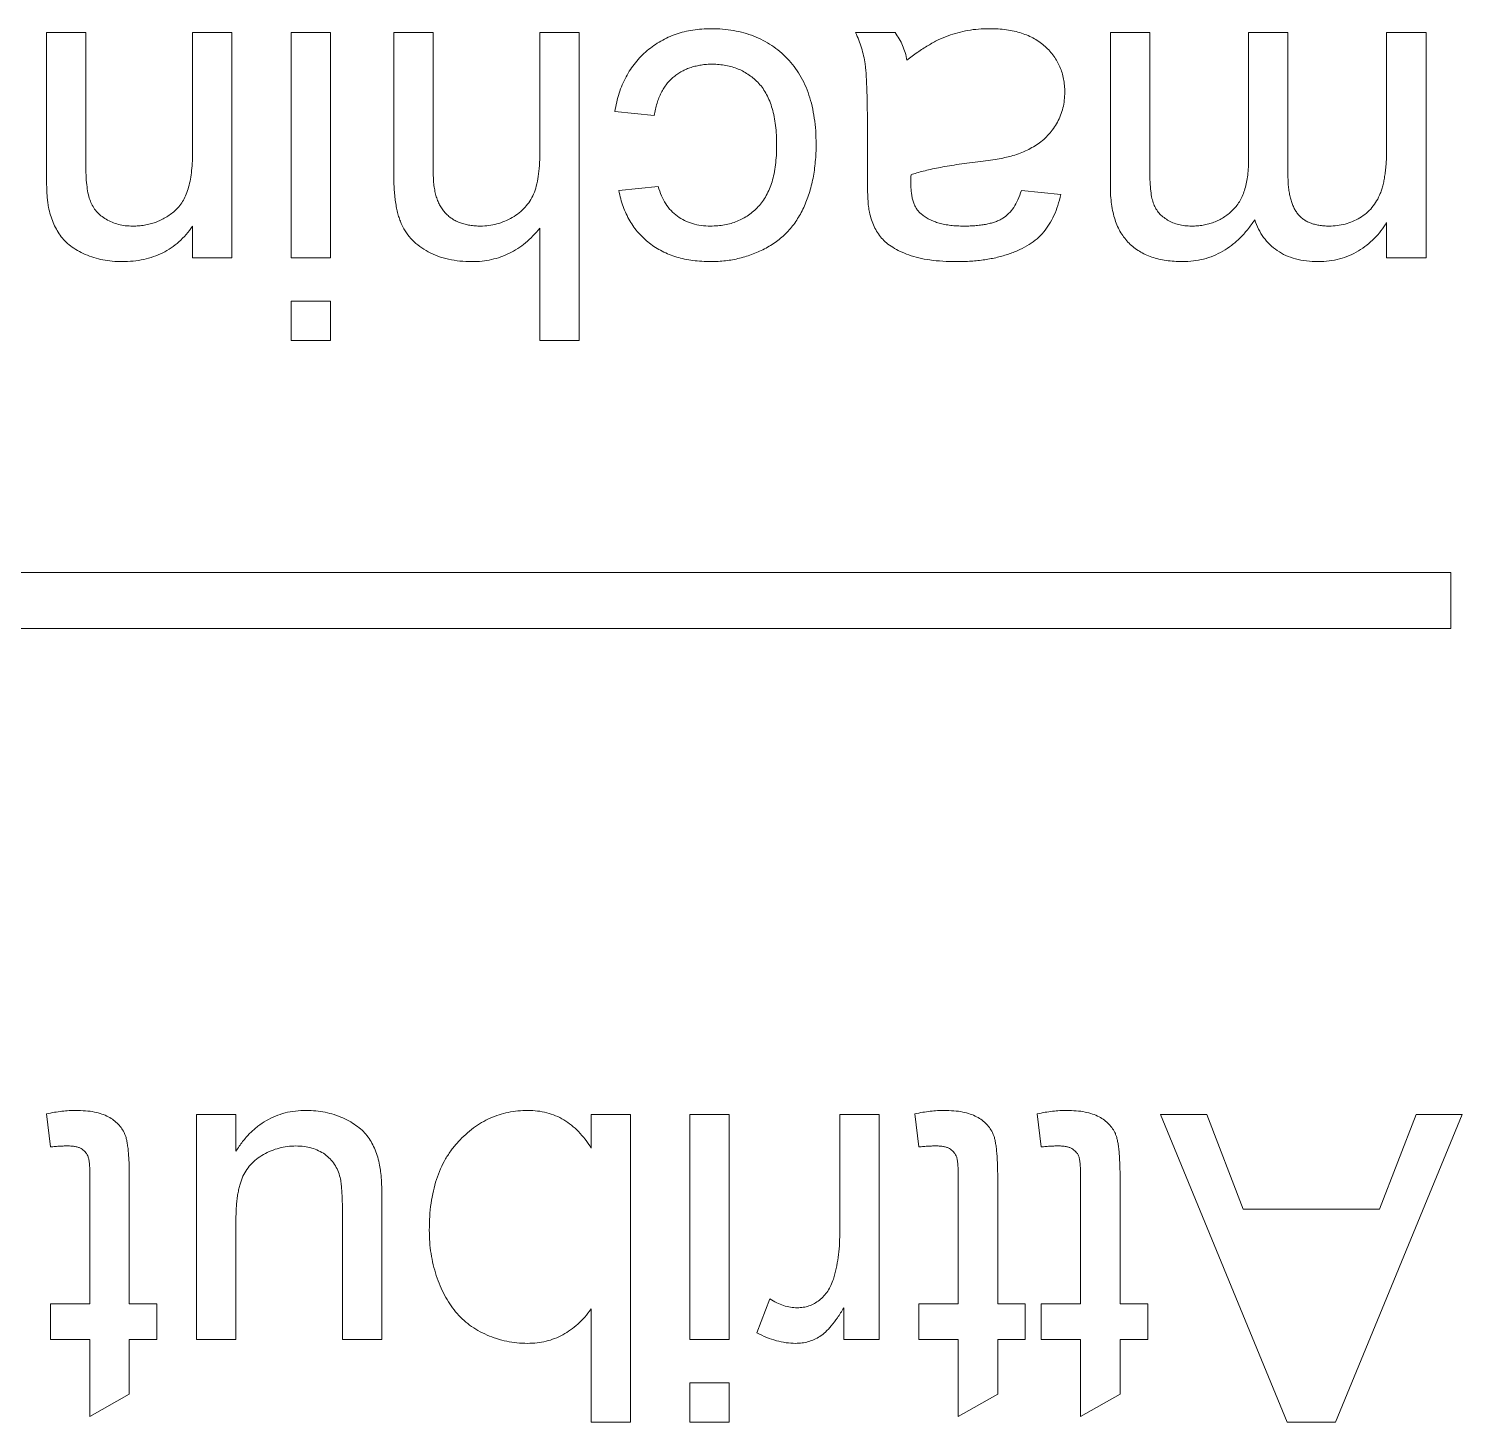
# Model space of a CAD drawing. Header units: inches. Extents: x -9 to 9, y -9.9 to 12.5.
# Drawn here: x 1.097 to 1.69, y 10.762 to 11.339 of the extents above; entities that cross this region are included whole.
import ezdxf

# ---------------------------------------------------------------- set-up
doc = ezdxf.new("R2010")
doc.units = ezdxf.units.IN
doc.header["$MEASUREMENT"] = 0

msp = doc.modelspace()

# ---------------------------------------------------------------- linework, layer by layer
at = {"color": 7, "linetype": 'Continuous', "lineweight": 15}
for p, q in [((1.10419, 11.28041), (1.10419, 11.33742)), ((1.10419, 11.33742), (1.12053, 11.33742)), ((1.12053, 11.33742), (1.12053, 11.28179)), ((1.16466, 11.28746), (1.16466, 11.33742)), ((1.16466, 11.33742), (1.18101, 11.33742)), ((1.18101, 11.33742), (1.18101, 11.24425)), ((1.20552, 11.24425), (1.20552, 11.33742)), ((1.20552, 11.33742), (1.22187, 11.33742)), ((1.22187, 11.33742), (1.22187, 11.24425)), ((1.24802, 11.27868), (1.24802, 11.33742)), ((1.24802, 11.33742), (1.26436, 11.33742)), ((1.26436, 11.33742), (1.26436, 11.27952)), ((1.30849, 11.28744), (1.30849, 11.33742)), ((1.30849, 11.33742), (1.32484, 11.33742)), ((1.32484, 11.33742), (1.32484, 11.20993)), ((1.43925, 11.33742), (1.45559, 11.33742)), ((1.54475, 11.27377), (1.54475, 11.33742)), ((1.54475, 11.33742), (1.56109, 11.33742)), ((1.56109, 11.33742), (1.56109, 11.2798)), ((1.60195, 11.28427), (1.60195, 11.33742)), ((1.60195, 11.33742), (1.6183, 11.33742)), ((1.6183, 11.33742), (1.6183, 11.27799)), ((1.65916, 11.28997), (1.65916, 11.33742)), ((1.65916, 11.33742), (1.6755, 11.33742)), ((1.6755, 11.33742), (1.6755, 11.24425)), ((1.35589, 11.30309), (1.33955, 11.30473)), ((1.44415, 11.27702), (1.44415, 11.29696)), ((1.34118, 11.27204), (1.35753, 11.27367)), ((1.5079, 11.27204), (1.52424, 11.2704)), ((1.16466, 11.24425), (1.16466, 11.25725)), ((1.30849, 11.20993), (1.30849, 11.25649)), ((1.65916, 11.24425), (1.65916, 11.25878)), ((1.18101, 11.24425), (1.16466, 11.24425)), ((1.22187, 11.24425), (1.20552, 11.24425)), ((1.6755, 11.24425), (1.65916, 11.24425)), ((1.20552, 11.20993), (1.20552, 11.22627)), ((1.20552, 11.22627), (1.22187, 11.22627)), ((1.22187, 11.22627), (1.22187, 11.20993)), ((1.22187, 11.20993), (1.20552, 11.20993)), ((1.32484, 11.20993), (1.30849, 11.20993)), ((1.68579, 11.11393), (-1.32421, 11.11393)), ((1.68579, 11.09078), (1.68579, 11.11393)), ((-1.32421, 11.09078), (1.68579, 11.09078)), ((1.10582, 10.87615), (1.10419, 10.88986)), ((1.1663, 10.79647), (1.1663, 10.88963)), ((1.1663, 10.88963), (1.18264, 10.88963)), ((1.18264, 10.88963), (1.18264, 10.87441)), ((1.32974, 10.87566), (1.32974, 10.88963)), ((1.32974, 10.88963), (1.34609, 10.88963)), ((1.34609, 10.88963), (1.34609, 10.76215)), ((1.3706, 10.79647), (1.3706, 10.88963)), ((1.3706, 10.88963), (1.38695, 10.88963)), ((1.38695, 10.88963), (1.38695, 10.79647)), ((1.43271, 10.84014), (1.43271, 10.88963)), ((1.43271, 10.88963), (1.44906, 10.88963)), ((1.44906, 10.88963), (1.44906, 10.79647)), ((1.4654, 10.87615), (1.46377, 10.88986)), ((1.51607, 10.87615), (1.51443, 10.88986)), ((1.61802, 10.76215), (1.56556, 10.88963)), ((1.56556, 10.88963), (1.58471, 10.88963)), ((1.58471, 10.88963), (1.59978, 10.85041)), ((1.69049, 10.88963), (1.63804, 10.76215)), ((1.65625, 10.85041), (1.67134, 10.88963)), ((1.67134, 10.88963), (1.69049, 10.88963)), ((1.12217, 10.81118), (1.12217, 10.86404)), ((1.48175, 10.81118), (1.48175, 10.86404)), ((1.53241, 10.81118), (1.53241, 10.86404)), ((1.13851, 10.86346), (1.13851, 10.81118)), ((1.49809, 10.86346), (1.49809, 10.81118)), ((1.54876, 10.86346), (1.54876, 10.81118)), ((1.24312, 10.8539), (1.24312, 10.79647)), ((1.22677, 10.79647), (1.22677, 10.84714)), ((1.59978, 10.85041), (1.65625, 10.85041)), ((1.18264, 10.8454), (1.18264, 10.79647)), ((1.10582, 10.79647), (1.10582, 10.81118)), ((1.10582, 10.81118), (1.12217, 10.81118)), ((1.13851, 10.81118), (1.14995, 10.81118)), ((1.14995, 10.81118), (1.14995, 10.79647)), ((1.39839, 10.7992), (1.40375, 10.81332)), ((1.4654, 10.79647), (1.4654, 10.81118)), ((1.4654, 10.81118), (1.48175, 10.81118)), ((1.49809, 10.81118), (1.50953, 10.81118)), ((1.50953, 10.81118), (1.50953, 10.79647)), ((1.51607, 10.79647), (1.51607, 10.81118)), ((1.51607, 10.81118), (1.53241, 10.81118)), ((1.54876, 10.81118), (1.5602, 10.81118)), ((1.5602, 10.81118), (1.5602, 10.79647)), ((1.32974, 10.76215), (1.32974, 10.80906)), ((1.43435, 10.79647), (1.43435, 10.80947)), ((1.12217, 10.79647), (1.10582, 10.79647)), ((1.12217, 10.76449), (1.12217, 10.79647)), ((1.14995, 10.79647), (1.13851, 10.79647)), ((1.13851, 10.79647), (1.13851, 10.77379)), ((1.18264, 10.79647), (1.1663, 10.79647)), ((1.24312, 10.79647), (1.22677, 10.79647)), ((1.38695, 10.79647), (1.3706, 10.79647)), ((1.44906, 10.79647), (1.43435, 10.79647)), ((1.48175, 10.79647), (1.4654, 10.79647)), ((1.48175, 10.76449), (1.48175, 10.79647)), ((1.50953, 10.79647), (1.49809, 10.79647)), ((1.49809, 10.79647), (1.49809, 10.77379)), ((1.53241, 10.79647), (1.51607, 10.79647)), ((1.53241, 10.76449), (1.53241, 10.79647)), ((1.5602, 10.79647), (1.54876, 10.79647)), ((1.54876, 10.79647), (1.54876, 10.77379)), ((1.3706, 10.76215), (1.3706, 10.77849)), ((1.3706, 10.77849), (1.38695, 10.77849)), ((1.38695, 10.77849), (1.38695, 10.76215)), ((1.13851, 10.77379), (1.12217, 10.76449)), ((1.49809, 10.77379), (1.48175, 10.76449)), ((1.54876, 10.77379), (1.53241, 10.76449)), ((1.34609, 10.76215), (1.32974, 10.76215)), ((1.38695, 10.76215), (1.3706, 10.76215)), ((1.63804, 10.76215), (1.61802, 10.76215))]:
    msp.add_line(p, q, dxfattribs=at)
for points, knots in [([(1.33955, 11.30473), (1.33978, 11.30603), (1.34024, 11.30861), (1.34132, 11.31231), (1.34256, 11.31583), (1.34416, 11.31908), (1.34591, 11.32217), (1.34802, 11.32498), (1.35032, 11.32761), (1.35288, 11.32999), (1.35566, 11.33212), (1.35859, 11.33398), (1.36168, 11.33556), (1.36493, 11.33683), (1.36833, 11.33783), (1.37187, 11.33855), (1.37558, 11.33895), (1.3781, 11.33902), (1.37939, 11.33905)], [0, 0, 0, 0, 0.068933, 0.135554, 0.200032, 0.262323, 0.323744, 0.38414, 0.444281, 0.505283, 0.565504, 0.625727, 0.685242, 0.745587, 0.806441, 0.86913, 0.933187, 1, 1, 1, 1]), ([(1.37939, 11.33905), (1.38099, 11.33901), (1.38412, 11.33893), (1.38869, 11.33837), (1.39301, 11.33739), (1.39711, 11.33604), (1.40097, 11.33431), (1.40456, 11.33213), (1.40794, 11.32962), (1.41104, 11.32671), (1.41384, 11.32343), (1.41627, 11.3198), (1.41836, 11.31586), (1.42001, 11.31155), (1.42131, 11.30694), (1.42225, 11.30198), (1.42281, 11.2967), (1.42287, 11.29306), (1.42291, 11.29119)], [0, 0, 0, 0, 0.065586, 0.128099, 0.188133, 0.24688, 0.304283, 0.361189, 0.418211, 0.476408, 0.535006, 0.594265, 0.654913, 0.717373, 0.782581, 0.851075, 0.92363, 1, 1, 1, 1]), ([(1.4605, 11.32597), (1.46197, 11.3271), (1.46481, 11.32927), (1.46914, 11.33209), (1.47333, 11.33439), (1.47746, 11.33617), (1.48159, 11.33745), (1.4858, 11.33837), (1.49016, 11.33896), (1.49312, 11.33902), (1.49462, 11.33905)], [0, 0, 0, 0, 0.149183, 0.287173, 0.414862, 0.533201, 0.647261, 0.762161, 0.879465, 1, 1, 1, 1]), ([(1.49462, 11.33905), (1.49583, 11.33902), (1.49821, 11.33897), (1.50166, 11.33865), (1.5049, 11.33806), (1.50791, 11.33724), (1.51072, 11.33623), (1.51329, 11.33494), (1.51566, 11.33343), (1.5178, 11.3317), (1.51968, 11.32977), (1.52136, 11.32774), (1.52274, 11.32553), (1.52391, 11.32324), (1.52477, 11.32078), (1.52541, 11.3182), (1.52581, 11.3155), (1.52585, 11.31366), (1.52587, 11.31272)], [0, 0, 0, 0, 0.079263, 0.154392, 0.225342, 0.293069, 0.357386, 0.419319, 0.479862, 0.539729, 0.598094, 0.655193, 0.710977, 0.766717, 0.822611, 0.880248, 0.939003, 1, 1, 1, 1]), ([(1.44415, 11.29696), (1.44414, 11.29863), (1.44413, 11.30182), (1.44411, 11.30637), (1.44404, 11.31047), (1.4439, 11.31414), (1.44378, 11.31737), (1.44364, 11.32016), (1.44344, 11.32251), (1.44314, 11.32503), (1.44262, 11.32787), (1.44173, 11.33112), (1.44065, 11.33433), (1.43972, 11.33638), (1.43925, 11.33742)], [0, 0, 0, 0, 0.121729, 0.23228, 0.332288, 0.421154, 0.500089, 0.567887, 0.625241, 0.671538, 0.75364, 0.835292, 0.91739, 1, 1, 1, 1]), ([(1.45559, 11.33742), (1.4562, 11.33658), (1.45741, 11.33491), (1.45876, 11.3321), (1.45988, 11.32913), (1.46029, 11.32704), (1.4605, 11.32597)], [0, 0, 0, 0, 0.245708, 0.491046, 0.741711, 1, 1, 1, 1]), ([(1.37992, 11.32434), (1.37914, 11.32433), (1.37761, 11.32431), (1.37537, 11.32403), (1.37322, 11.32363), (1.37117, 11.32308), (1.36922, 11.32233), (1.36737, 11.32142), (1.3656, 11.32039), (1.36397, 11.31914), (1.36241, 11.31778), (1.36105, 11.31618), (1.3598, 11.31443), (1.35874, 11.3125), (1.35779, 11.3104), (1.357, 11.30813), (1.35636, 11.30567), (1.35605, 11.30397), (1.35589, 11.30309)], [0, 0, 0, 0, 0.0662573, 0.1292928, 0.1908435, 0.2505657, 0.3091183, 0.3667432, 0.4245163, 0.4821008, 0.5402048, 0.5993866, 0.6592994, 0.7211734, 0.7859279, 0.8537656, 0.9244753, 1, 1, 1, 1]), ([(1.40656, 11.29076), (1.40653, 11.29218), (1.40648, 11.29492), (1.40616, 11.29888), (1.40556, 11.30254), (1.40481, 11.30592), (1.40374, 11.30898), (1.40247, 11.31175), (1.401, 11.31424), (1.39924, 11.31639), (1.39731, 11.31826), (1.39523, 11.31987), (1.39303, 11.32127), (1.39068, 11.3224), (1.38819, 11.32327), (1.38555, 11.32387), (1.38278, 11.32427), (1.38089, 11.32432), (1.37992, 11.32434)], [0, 0, 0, 0, 0.087576, 0.168586, 0.244507, 0.31558, 0.381556, 0.443939, 0.502731, 0.55938, 0.614241, 0.66803, 0.721259, 0.774242, 0.82812, 0.883556, 0.94071, 1, 1, 1, 1]), ([(1.52587, 11.31272), (1.52583, 11.31161), (1.52575, 11.30943), (1.52519, 11.30623), (1.5242, 11.3032), (1.52287, 11.30033), (1.52121, 11.29771), (1.51934, 11.29529), (1.51722, 11.29316), (1.51483, 11.29135), (1.51227, 11.28977), (1.50955, 11.28838), (1.50667, 11.28721), (1.50467, 11.2866), (1.50366, 11.28629)], [0, 0, 0, 0, 0.0891675, 0.1753847, 0.2602541, 0.3447915, 0.4287531, 0.5096934, 0.5900525, 0.6696116, 0.750163, 0.8316056, 0.9151306, 1, 1, 1, 1]), ([(1.13992, 11.25733), (1.14074, 11.25735), (1.14238, 11.2574), (1.14478, 11.25766), (1.14709, 11.2582), (1.14933, 11.25884), (1.15147, 11.25975), (1.15353, 11.26083), (1.1555, 11.26211), (1.15738, 11.26359), (1.15914, 11.26534), (1.16063, 11.26748), (1.16188, 11.26996), (1.1629, 11.27279), (1.16372, 11.27595), (1.16425, 11.27949), (1.16463, 11.28336), (1.16465, 11.28606), (1.16466, 11.28746)], [0, 0, 0, 0, 0.055577, 0.109757, 0.162536, 0.214518, 0.266613, 0.318338, 0.370897, 0.424272, 0.478921, 0.537218, 0.598921, 0.665389, 0.738701, 0.8187, 0.905514, 1, 1, 1, 1]), ([(1.28395, 11.25733), (1.2851, 11.25737), (1.28739, 11.25746), (1.29076, 11.25815), (1.29401, 11.25929), (1.29713, 11.26083), (1.29999, 11.26274), (1.30241, 11.26505), (1.30444, 11.26765), (1.30601, 11.27063), (1.30716, 11.27405), (1.30791, 11.27801), (1.30844, 11.28253), (1.30847, 11.28574), (1.30849, 11.28744)], [0, 0, 0, 0, 0.078128, 0.154682, 0.232294, 0.311575, 0.389733, 0.464482, 0.538171, 0.61205, 0.692034, 0.782178, 0.885036, 1, 1, 1, 1]), ([(1.37918, 11.25733), (1.38017, 11.25735), (1.38212, 11.2574), (1.38495, 11.2578), (1.38766, 11.25839), (1.3902, 11.25931), (1.39262, 11.26043), (1.3949, 11.26181), (1.39703, 11.26346), (1.399, 11.26536), (1.40082, 11.2675), (1.40233, 11.26999), (1.40368, 11.27272), (1.4047, 11.27578), (1.40556, 11.2791), (1.40612, 11.28274), (1.40649, 11.28666), (1.40654, 11.28936), (1.40656, 11.29076)], [0, 0, 0, 0, 0.060396, 0.118659, 0.174686, 0.229306, 0.283294, 0.337444, 0.391963, 0.447514, 0.504391, 0.563278, 0.625161, 0.69014, 0.759907, 0.834734, 0.914652, 1, 1, 1, 1]), ([(1.42291, 11.29119), (1.42289, 11.28997), (1.42287, 11.28754), (1.42259, 11.28398), (1.42223, 11.28052), (1.42167, 11.27719), (1.42091, 11.27398), (1.42007, 11.27087), (1.419, 11.2679), (1.41782, 11.26504), (1.41643, 11.26234), (1.41491, 11.25978), (1.41321, 11.25741), (1.41135, 11.25521), (1.40929, 11.25319), (1.40709, 11.25134), (1.40471, 11.24968), (1.40133, 11.24771), (1.39686, 11.24568), (1.39123, 11.2439), (1.38535, 11.24282), (1.38136, 11.24269), (1.37934, 11.24262)], [0, 0, 0, 0, 0.049743, 0.098216, 0.145126, 0.190662, 0.235315, 0.278721, 0.321212, 0.36316, 0.404245, 0.44452, 0.483624, 0.522582, 0.561411, 0.600147, 0.639333, 0.678959, 0.758703, 0.838002, 0.918007, 1, 1, 1, 1]), ([(1.50366, 11.28629), (1.5028, 11.28607), (1.5009, 11.2856), (1.49773, 11.28505), (1.494, 11.28445), (1.49131, 11.28412), (1.48987, 11.28394)], [0, 0, 0, 0, 0.189385, 0.419458, 0.689091, 1, 1, 1, 1]), ([(1.63533, 11.25733), (1.63646, 11.25736), (1.63869, 11.25743), (1.64196, 11.25813), (1.64511, 11.2592), (1.64808, 11.26071), (1.65084, 11.26259), (1.65316, 11.26498), (1.65513, 11.26773), (1.65637, 11.27035), (1.65718, 11.27265), (1.65771, 11.27459), (1.65817, 11.2767), (1.65851, 11.27901), (1.65883, 11.28148), (1.65903, 11.28415), (1.65912, 11.28699), (1.65914, 11.28895), (1.65916, 11.28997)], [0, 0, 0, 0, 0.073205, 0.144966, 0.216391, 0.288928, 0.361261, 0.432111, 0.504763, 0.579781, 0.6197, 0.663347, 0.710361, 0.760235, 0.814889, 0.87263, 0.934116, 1, 1, 1, 1]), ([(1.10506, 11.26514), (1.10499, 11.26554), (1.10483, 11.2664), (1.10466, 11.2678), (1.10451, 11.2694), (1.10437, 11.27121), (1.10432, 11.27322), (1.10422, 11.27543), (1.10422, 11.27785), (1.1042, 11.27954), (1.10419, 11.28041)], [0, 0, 0, 0, 0.079499, 0.170296, 0.275822, 0.394506, 0.526332, 0.669822, 0.828242, 1, 1, 1, 1]), ([(1.12053, 11.28179), (1.12054, 11.28031), (1.12056, 11.27755), (1.12093, 11.2737), (1.12145, 11.27043), (1.12227, 11.26769), (1.12341, 11.26536), (1.12489, 11.26335), (1.12672, 11.26156), (1.12891, 11.26007), (1.13136, 11.25885), (1.13403, 11.25794), (1.13691, 11.25743), (1.13889, 11.25736), (1.13992, 11.25733)], [0, 0, 0, 0, 0.123561, 0.230514, 0.322018, 0.399267, 0.468163, 0.536748, 0.607035, 0.680492, 0.75669, 0.834592, 0.914663, 1, 1, 1, 1]), ([(1.48987, 11.28394), (1.48835, 11.28374), (1.48542, 11.28337), (1.48118, 11.2828), (1.47726, 11.28215), (1.47365, 11.28149), (1.47034, 11.28084), (1.46736, 11.28012), (1.46467, 11.27939), (1.463, 11.27884), (1.46221, 11.27858)], [0, 0, 0, 0, 0.162425, 0.314086, 0.454383, 0.585026, 0.704115, 0.812987, 0.911567, 1, 1, 1, 1]), ([(1.56109, 11.2798), (1.56111, 11.27836), (1.56114, 11.27569), (1.56144, 11.27202), (1.56188, 11.26897), (1.5626, 11.2665), (1.56359, 11.26444), (1.56488, 11.26266), (1.56653, 11.26111), (1.56846, 11.25977), (1.57064, 11.25867), (1.57302, 11.25788), (1.5756, 11.25741), (1.57737, 11.25736), (1.57828, 11.25733)], [0, 0, 0, 0, 0.132, 0.244831, 0.338158, 0.413996, 0.479999, 0.546536, 0.61447, 0.686819, 0.761201, 0.837747, 0.916318, 1, 1, 1, 1]), ([(1.57828, 11.25733), (1.57911, 11.25735), (1.58075, 11.25738), (1.58315, 11.25771), (1.58545, 11.25817), (1.58763, 11.25891), (1.58971, 11.25979), (1.59167, 11.26091), (1.59353, 11.2622), (1.59527, 11.26372), (1.59688, 11.26542), (1.59824, 11.26742), (1.59938, 11.26965), (1.60034, 11.27211), (1.60106, 11.27481), (1.6016, 11.27775), (1.6019, 11.28093), (1.60193, 11.28313), (1.60195, 11.28427)], [0, 0, 0, 0, 0.061413, 0.120127, 0.177722, 0.233757, 0.289007, 0.343682, 0.399441, 0.455811, 0.512968, 0.571498, 0.632828, 0.696664, 0.765474, 0.838055, 0.91606, 1, 1, 1, 1]), ([(1.28043, 11.24262), (1.27875, 11.24266), (1.27548, 11.24275), (1.27075, 11.24355), (1.26634, 11.24477), (1.26233, 11.24657), (1.25874, 11.24877), (1.25567, 11.25141), (1.25317, 11.25445), (1.25154, 11.25731), (1.25054, 11.25983), (1.24983, 11.26192), (1.2493, 11.26422), (1.24879, 11.26671), (1.24846, 11.26942), (1.2482, 11.27232), (1.24805, 11.27543), (1.24803, 11.27757), (1.24802, 11.27868)], [0, 0, 0, 0, 0.09011, 0.175275, 0.256536, 0.335063, 0.410361, 0.481613, 0.551394, 0.620748, 0.657225, 0.696663, 0.738987, 0.784141, 0.832985, 0.885263, 0.940606, 1, 1, 1, 1]), ([(1.26436, 11.27952), (1.26438, 11.27858), (1.26441, 11.27678), (1.26463, 11.27416), (1.26504, 11.27175), (1.26559, 11.26952), (1.26631, 11.26749), (1.26717, 11.26566), (1.26823, 11.26404), (1.26944, 11.26259), (1.2708, 11.26135), (1.27227, 11.26025), (1.2739, 11.25936), (1.27566, 11.25863), (1.27754, 11.25802), (1.27956, 11.25763), (1.28171, 11.25736), (1.28319, 11.25734), (1.28395, 11.25733)], [0, 0, 0, 0, 0.082798, 0.159845, 0.23159, 0.299112, 0.362178, 0.42141, 0.477968, 0.532978, 0.587288, 0.640562, 0.69479, 0.751107, 0.808696, 0.869345, 0.932996, 1, 1, 1, 1]), ([(1.35753, 11.27367), (1.35793, 11.27238), (1.35869, 11.26989), (1.36053, 11.26655), (1.36274, 11.26368), (1.36541, 11.26136), (1.36843, 11.25957), (1.37174, 11.25824), (1.37537, 11.25746), (1.37789, 11.25737), (1.37918, 11.25733)], [0, 0, 0, 0, 0.137862, 0.265313, 0.386563, 0.505341, 0.623737, 0.743388, 0.867721, 1, 1, 1, 1]), ([(1.44497, 11.26305), (1.44484, 11.26384), (1.44454, 11.26566), (1.44433, 11.26878), (1.44417, 11.27265), (1.44416, 11.27548), (1.44415, 11.27702)], [0, 0, 0, 0, 0.171436, 0.394572, 0.670041, 1, 1, 1, 1]), ([(1.46221, 11.27858), (1.4622, 11.27812), (1.46218, 11.27731), (1.46216, 11.27622), (1.46213, 11.2754), (1.46213, 11.27495), (1.46213, 11.27477)], [0, 0, 0, 0, 0.35568, 0.644278, 0.859095, 1, 1, 1, 1]), ([(1.46213, 11.27477), (1.46215, 11.27406), (1.46218, 11.27268), (1.46239, 11.2707), (1.4627, 11.26888), (1.46319, 11.26722), (1.4638, 11.26572), (1.46455, 11.2644), (1.46544, 11.26323), (1.46615, 11.26258), (1.4665, 11.26226)], [0, 0, 0, 0, 0.15691, 0.301426, 0.436171, 0.562589, 0.679766, 0.789288, 0.89571, 1, 1, 1, 1]), ([(1.57463, 11.24262), (1.57346, 11.24264), (1.57119, 11.24269), (1.56789, 11.24305), (1.5648, 11.24363), (1.56191, 11.24447), (1.55923, 11.24555), (1.55676, 11.24685), (1.5545, 11.24842), (1.55244, 11.25021), (1.55062, 11.25228), (1.54902, 11.25459), (1.54769, 11.25717), (1.54662, 11.26), (1.54579, 11.26308), (1.54517, 11.26642), (1.54482, 11.27001), (1.54477, 11.2725), (1.54475, 11.27377)], [0, 0, 0, 0, 0.070807, 0.137826, 0.200933, 0.261735, 0.319665, 0.375811, 0.431114, 0.486018, 0.541264, 0.597711, 0.655926, 0.71674, 0.78102, 0.849299, 0.922483, 1, 1, 1, 1]), ([(1.6183, 11.27799), (1.6183, 11.27715), (1.61831, 11.27554), (1.61854, 11.2732), (1.61882, 11.27101), (1.61926, 11.26899), (1.61981, 11.26713), (1.62051, 11.26544), (1.62129, 11.26389), (1.62225, 11.26251), (1.62332, 11.26126), (1.62457, 11.2602), (1.62598, 11.2593), (1.62756, 11.25859), (1.62928, 11.25803), (1.63115, 11.25763), (1.63319, 11.25736), (1.6346, 11.25734), (1.63533, 11.25733)], [0, 0, 0, 0, 0.0812263, 0.1569258, 0.2288816, 0.2958448, 0.358232, 0.4173235, 0.4732877, 0.5275321, 0.5803852, 0.6326964, 0.6867189, 0.7423384, 0.8007756, 0.8627042, 0.9286913, 1, 1, 1, 1]), ([(1.37934, 11.24262), (1.37807, 11.24264), (1.37558, 11.24269), (1.37195, 11.24306), (1.36849, 11.24363), (1.36521, 11.24448), (1.3621, 11.24555), (1.35918, 11.24689), (1.35641, 11.24844), (1.35385, 11.25024), (1.35147, 11.25225), (1.34933, 11.25449), (1.34738, 11.2569), (1.34571, 11.25955), (1.34421, 11.26237), (1.34297, 11.26541), (1.34194, 11.26865), (1.34144, 11.27089), (1.34118, 11.27204)], [0, 0, 0, 0, 0.072058, 0.1410248, 0.2072158, 0.2711061, 0.3330131, 0.3935752, 0.4535268, 0.5125258, 0.571505, 0.629957, 0.6880803, 0.7472079, 0.8073131, 0.8695156, 0.9334114, 1, 1, 1, 1]), ([(1.52424, 11.2704), (1.52386, 11.26887), (1.52312, 11.26591), (1.5215, 11.26178), (1.51955, 11.2581), (1.51723, 11.25484), (1.5144, 11.252), (1.51107, 11.24953), (1.50716, 11.24745), (1.50276, 11.2457), (1.4979, 11.24431), (1.49263, 11.24332), (1.487, 11.24273), (1.48313, 11.24266), (1.48113, 11.24262)], [0, 0, 0, 0, 0.084062, 0.162372, 0.235324, 0.305092, 0.374595, 0.44743, 0.52526, 0.609204, 0.699233, 0.793754, 0.893947, 1, 1, 1, 1]), ([(1.48412, 11.25733), (1.485, 11.25734), (1.48669, 11.25735), (1.48916, 11.25751), (1.49144, 11.25776), (1.49355, 11.25811), (1.49547, 11.25858), (1.49723, 11.2591), (1.4988, 11.25976), (1.50067, 11.26079), (1.50276, 11.26248), (1.50488, 11.26509), (1.50662, 11.26833), (1.50746, 11.27075), (1.5079, 11.27204)], [0, 0, 0, 0, 0.085719, 0.165753, 0.2411, 0.310316, 0.374493, 0.433711, 0.489651, 0.541051, 0.64228, 0.749883, 0.867555, 1, 1, 1, 1]), ([(1.1355, 11.24262), (1.13414, 11.24265), (1.13148, 11.24271), (1.12757, 11.24329), (1.12383, 11.24423), (1.1203, 11.24555), (1.11708, 11.24718), (1.1142, 11.24899), (1.11181, 11.25114), (1.10982, 11.2535), (1.10825, 11.25611), (1.10688, 11.25889), (1.1058, 11.26193), (1.10531, 11.26406), (1.10506, 11.26514)], [0, 0, 0, 0, 0.097966, 0.192504, 0.285214, 0.376566, 0.464105, 0.545546, 0.622274, 0.695254, 0.767679, 0.842285, 0.919383, 1, 1, 1, 1]), ([(1.48113, 11.24262), (1.47919, 11.24265), (1.47549, 11.24272), (1.47022, 11.24322), (1.46551, 11.24406), (1.46137, 11.24529), (1.45778, 11.24677), (1.45468, 11.24843), (1.45207, 11.25025), (1.44996, 11.25233), (1.44827, 11.25464), (1.44687, 11.25718), (1.44572, 11.26), (1.44523, 11.26201), (1.44497, 11.26305)], [0, 0, 0, 0, 0.1282, 0.244519, 0.349128, 0.443548, 0.528716, 0.605416, 0.675126, 0.738315, 0.799801, 0.86345, 0.929512, 1, 1, 1, 1]), ([(1.4665, 11.26226), (1.46702, 11.26186), (1.46807, 11.26106), (1.46984, 11.26007), (1.47177, 11.2592), (1.4739, 11.25851), (1.47619, 11.25798), (1.47868, 11.2576), (1.48134, 11.25737), (1.48317, 11.25734), (1.48412, 11.25733)], [0, 0, 0, 0, 0.10486, 0.212157, 0.326118, 0.444284, 0.570781, 0.705129, 0.848012, 1, 1, 1, 1]), ([(1.16466, 11.25725), (1.16381, 11.25609), (1.16212, 11.25379), (1.15913, 11.2508), (1.15588, 11.24827), (1.15236, 11.24618), (1.14853, 11.24459), (1.14443, 11.24345), (1.14005, 11.24274), (1.13704, 11.24266), (1.1355, 11.24262)], [0, 0, 0, 0, 0.1272317, 0.2508137, 0.3705456, 0.4899246, 0.6102845, 0.7349543, 0.864067, 1, 1, 1, 1]), ([(1.30849, 11.25649), (1.30755, 11.25539), (1.30571, 11.25323), (1.30266, 11.25037), (1.29939, 11.24798), (1.29594, 11.24603), (1.29233, 11.24447), (1.28851, 11.24342), (1.28453, 11.24272), (1.28181, 11.24265), (1.28043, 11.24262)], [0, 0, 0, 0, 0.1337871, 0.2618596, 0.3857431, 0.5069836, 0.6275812, 0.7486581, 0.872349, 1, 1, 1, 1]), ([(1.60451, 11.25991), (1.60354, 11.25853), (1.60167, 11.25586), (1.59843, 11.25234), (1.59504, 11.24931), (1.59137, 11.24686), (1.58749, 11.24496), (1.58339, 11.24359), (1.57908, 11.24279), (1.57613, 11.24267), (1.57463, 11.24262)], [0, 0, 0, 0, 0.139728, 0.270996, 0.396376, 0.517305, 0.636329, 0.754958, 0.875182, 1, 1, 1, 1]), ([(1.63086, 11.24262), (1.62921, 11.24266), (1.62603, 11.24275), (1.62151, 11.24364), (1.61744, 11.24506), (1.61384, 11.24707), (1.61075, 11.24961), (1.6081, 11.25258), (1.60598, 11.25605), (1.605, 11.2586), (1.60451, 11.25991)], [0, 0, 0, 0, 0.1463162, 0.2805548, 0.4060707, 0.5260906, 0.6427543, 0.758503, 0.876798, 1, 1, 1, 1]), ([(1.65916, 11.25878), (1.6584, 11.2576), (1.65689, 11.25527), (1.6541, 11.25215), (1.65097, 11.24939), (1.64752, 11.24697), (1.64374, 11.24503), (1.63968, 11.24361), (1.63535, 11.24278), (1.63238, 11.24267), (1.63086, 11.24262)], [0, 0, 0, 0, 0.123343, 0.244265, 0.366244, 0.489395, 0.613948, 0.739193, 0.866489, 1, 1, 1, 1]), ([(1.10419, 10.88986), (1.10529, 10.89008), (1.10741, 10.8905), (1.11053, 10.89091), (1.11347, 10.89123), (1.11537, 10.89125), (1.11629, 10.89127)], [0, 0, 0, 0, 0.274529, 0.532247, 0.773952, 1, 1, 1, 1]), ([(1.11629, 10.89127), (1.11767, 10.89123), (1.12026, 10.89116), (1.12391, 10.89071), (1.12707, 10.88986), (1.12977, 10.88872), (1.13202, 10.88726), (1.13392, 10.88561), (1.13547, 10.88374), (1.13647, 10.88197), (1.13709, 10.88034), (1.13745, 10.8788), (1.13778, 10.87696), (1.13805, 10.87484), (1.13825, 10.87241), (1.1384, 10.8697), (1.13851, 10.86667), (1.13851, 10.86456), (1.13851, 10.86346)], [0, 0, 0, 0, 0.097636, 0.184436, 0.261007, 0.329663, 0.392348, 0.451167, 0.508417, 0.564028, 0.595087, 0.632558, 0.676289, 0.727616, 0.784773, 0.849702, 0.921235, 1, 1, 1, 1]), ([(1.18264, 10.87441), (1.18354, 10.87575), (1.18529, 10.87836), (1.18835, 10.88181), (1.19167, 10.88471), (1.1952, 10.88714), (1.19901, 10.88897), (1.20303, 10.89032), (1.20731, 10.89113), (1.21025, 10.89122), (1.21176, 10.89127)], [0, 0, 0, 0, 0.137315, 0.267183, 0.391458, 0.51145, 0.630718, 0.74988, 0.872254, 1, 1, 1, 1]), ([(1.21176, 10.89127), (1.21309, 10.89123), (1.21572, 10.89115), (1.21959, 10.89054), (1.22335, 10.88958), (1.2269, 10.8882), (1.23018, 10.88658), (1.23303, 10.88468), (1.23545, 10.8826), (1.23743, 10.88028), (1.23902, 10.8777), (1.24035, 10.8749), (1.24144, 10.87184), (1.24192, 10.86968), (1.24217, 10.86856)], [0, 0, 0, 0, 0.096027, 0.189926, 0.28267, 0.375489, 0.464291, 0.546302, 0.622118, 0.694065, 0.765876, 0.840118, 0.917697, 1, 1, 1, 1]), ([(1.26273, 10.84167), (1.26276, 10.84359), (1.26282, 10.84733), (1.26339, 10.85277), (1.26433, 10.85787), (1.26561, 10.86266), (1.26734, 10.86708), (1.26938, 10.87119), (1.27184, 10.87495), (1.27466, 10.87834), (1.27771, 10.88138), (1.28097, 10.88401), (1.28435, 10.88626), (1.2879, 10.88808), (1.29158, 10.88953), (1.29544, 10.89051), (1.29942, 10.89115), (1.30214, 10.89123), (1.30351, 10.89127)], [0, 0, 0, 0, 0.079838, 0.155784, 0.227572, 0.295975, 0.361773, 0.4249, 0.487169, 0.548382, 0.608321, 0.666315, 0.722385, 0.777426, 0.832224, 0.88685, 0.942828, 1, 1, 1, 1]), ([(1.30351, 10.89127), (1.30487, 10.89121), (1.30753, 10.89111), (1.31142, 10.8904), (1.31507, 10.88915), (1.31849, 10.88743), (1.32168, 10.88521), (1.32463, 10.88248), (1.3274, 10.87931), (1.32895, 10.8769), (1.32974, 10.87566)], [0, 0, 0, 0, 0.127048, 0.249519, 0.3683, 0.487062, 0.607403, 0.731589, 0.862201, 1, 1, 1, 1]), ([(1.46377, 10.88986), (1.46486, 10.89008), (1.46699, 10.8905), (1.47011, 10.89091), (1.47305, 10.89123), (1.47495, 10.89125), (1.47587, 10.89127)], [0, 0, 0, 0, 0.274529, 0.532247, 0.773952, 1, 1, 1, 1]), ([(1.47587, 10.89127), (1.47724, 10.89123), (1.47983, 10.89116), (1.48348, 10.89071), (1.48664, 10.88986), (1.48935, 10.88872), (1.49159, 10.88726), (1.4935, 10.88561), (1.49504, 10.88374), (1.49605, 10.88197), (1.49666, 10.88034), (1.49702, 10.8788), (1.49736, 10.87696), (1.49763, 10.87484), (1.49783, 10.87241), (1.49797, 10.8697), (1.49808, 10.86667), (1.49809, 10.86456), (1.49809, 10.86346)], [0, 0, 0, 0, 0.097636, 0.184436, 0.261007, 0.329663, 0.392348, 0.451167, 0.508417, 0.564028, 0.595087, 0.632558, 0.676289, 0.727616, 0.784773, 0.849702, 0.921235, 1, 1, 1, 1]), ([(1.51443, 10.88986), (1.51553, 10.89008), (1.51766, 10.8905), (1.52078, 10.89091), (1.52371, 10.89123), (1.52562, 10.89125), (1.52654, 10.89127)], [0, 0, 0, 0, 0.274529, 0.5322473, 0.773952, 1, 1, 1, 1]), ([(1.52654, 10.89127), (1.52791, 10.89123), (1.5305, 10.89116), (1.53415, 10.89071), (1.53731, 10.88986), (1.54001, 10.88872), (1.54226, 10.88726), (1.54417, 10.88561), (1.54571, 10.88374), (1.54672, 10.88197), (1.54733, 10.88034), (1.54769, 10.8788), (1.54802, 10.87696), (1.5483, 10.87484), (1.54849, 10.87241), (1.54864, 10.8697), (1.54875, 10.86667), (1.54876, 10.86456), (1.54876, 10.86346)], [0, 0, 0, 0, 0.097636, 0.184436, 0.261007, 0.329663, 0.392348, 0.451167, 0.508417, 0.564028, 0.595087, 0.632558, 0.676289, 0.727616, 0.784773, 0.849702, 0.921235, 1, 1, 1, 1]), ([(1.11295, 10.87656), (1.11246, 10.87655), (1.11142, 10.87654), (1.10974, 10.87646), (1.10785, 10.87633), (1.10652, 10.87621), (1.10582, 10.87615)], [0, 0, 0, 0, 0.203935, 0.440278, 0.705598, 1, 1, 1, 1]), ([(1.12217, 10.86404), (1.12216, 10.86504), (1.12214, 10.86684), (1.12202, 10.86925), (1.12175, 10.87106), (1.12132, 10.87274), (1.12022, 10.87424), (1.11882, 10.87536), (1.1174, 10.876), (1.1161, 10.87631), (1.11459, 10.87652), (1.11352, 10.87654), (1.11295, 10.87656)], [0, 0, 0, 0, 0.1625461, 0.2933853, 0.3931866, 0.4626406, 0.5736019, 0.6883672, 0.7524006, 0.825509, 0.9068384, 1, 1, 1, 1]), ([(1.20747, 10.87656), (1.2063, 10.87651), (1.20397, 10.87642), (1.20053, 10.87574), (1.19722, 10.87459), (1.19406, 10.87305), (1.19116, 10.87115), (1.18869, 10.86884), (1.18667, 10.86622), (1.1854, 10.86374), (1.18461, 10.86158), (1.18406, 10.85979), (1.18365, 10.85781), (1.18325, 10.85567), (1.18298, 10.85334), (1.18277, 10.85084), (1.18268, 10.84818), (1.18266, 10.84634), (1.18264, 10.8454)], [0, 0, 0, 0, 0.077007, 0.153568, 0.229484, 0.307498, 0.384345, 0.45736, 0.529381, 0.601378, 0.639715, 0.680706, 0.724935, 0.772794, 0.824206, 0.879356, 0.937732, 1, 1, 1, 1]), ([(1.2258, 10.86348), (1.22551, 10.86446), (1.22495, 10.86636), (1.22353, 10.86896), (1.22172, 10.87124), (1.21951, 10.87318), (1.2169, 10.87467), (1.21401, 10.87579), (1.21082, 10.87642), (1.20861, 10.87651), (1.20747, 10.87656)], [0, 0, 0, 0, 0.124682, 0.243539, 0.361138, 0.480477, 0.602807, 0.728276, 0.859543, 1, 1, 1, 1]), ([(1.47253, 10.87656), (1.47204, 10.87655), (1.47099, 10.87654), (1.46932, 10.87646), (1.46743, 10.87633), (1.4661, 10.87621), (1.4654, 10.87615)], [0, 0, 0, 0, 0.203935, 0.440278, 0.705598, 1, 1, 1, 1]), ([(1.48175, 10.86404), (1.48174, 10.86504), (1.48172, 10.86684), (1.48159, 10.86925), (1.48132, 10.87106), (1.4809, 10.87274), (1.4798, 10.87424), (1.4784, 10.87536), (1.47698, 10.876), (1.47567, 10.87631), (1.47417, 10.87652), (1.4731, 10.87654), (1.47253, 10.87656)], [0, 0, 0, 0, 0.162546, 0.293385, 0.393187, 0.462641, 0.573602, 0.688367, 0.752401, 0.825509, 0.906838, 1, 1, 1, 1]), ([(1.52319, 10.87656), (1.52271, 10.87655), (1.52166, 10.87654), (1.51998, 10.87646), (1.51809, 10.87633), (1.51677, 10.87621), (1.51607, 10.87615)], [0, 0, 0, 0, 0.203935, 0.440278, 0.705598, 1, 1, 1, 1]), ([(1.53241, 10.86404), (1.5324, 10.86504), (1.53239, 10.86684), (1.53226, 10.86925), (1.53199, 10.87106), (1.53157, 10.87274), (1.53047, 10.87424), (1.52906, 10.87536), (1.52765, 10.876), (1.52634, 10.87631), (1.52483, 10.87652), (1.52376, 10.87654), (1.52319, 10.87656)], [0, 0, 0, 0, 0.162546, 0.293385, 0.393187, 0.462641, 0.573602, 0.688367, 0.752401, 0.825509, 0.906838, 1, 1, 1, 1]), ([(1.24217, 10.86856), (1.24232, 10.86768), (1.24265, 10.8657), (1.24293, 10.86236), (1.2431, 10.85836), (1.24311, 10.85546), (1.24312, 10.8539)], [0, 0, 0, 0, 0.182698, 0.409374, 0.682241, 1, 1, 1, 1]), ([(1.22677, 10.84714), (1.22676, 10.84811), (1.22675, 10.84996), (1.22673, 10.85263), (1.22666, 10.85504), (1.22652, 10.85721), (1.2264, 10.85912), (1.22626, 10.8608), (1.22606, 10.86223), (1.22588, 10.86309), (1.2258, 10.86348)], [0, 0, 0, 0, 0.177553, 0.339532, 0.487561, 0.618616, 0.737236, 0.838899, 0.927, 1, 1, 1, 1]), ([(1.30344, 10.79483), (1.30197, 10.79487), (1.29907, 10.79493), (1.2948, 10.79564), (1.29064, 10.7967), (1.28665, 10.79821), (1.28288, 10.80009), (1.2794, 10.8023), (1.27631, 10.80492), (1.27357, 10.80788), (1.27113, 10.81116), (1.26901, 10.81478), (1.26714, 10.8187), (1.26557, 10.82292), (1.2643, 10.82737), (1.26337, 10.83199), (1.26283, 10.83678), (1.26276, 10.84003), (1.26273, 10.84167)], [0, 0, 0, 0, 0.063048, 0.124572, 0.185851, 0.247264, 0.307852, 0.366659, 0.424091, 0.481607, 0.539974, 0.599568, 0.661641, 0.726525, 0.793167, 0.860382, 0.929284, 1, 1, 1, 1]), ([(1.43006, 10.82147), (1.43046, 10.82292), (1.43128, 10.82586), (1.43211, 10.83044), (1.4326, 10.83522), (1.43267, 10.83848), (1.43271, 10.84014)], [0, 0, 0, 0, 0.238648, 0.484307, 0.736648, 1, 1, 1, 1]), ([(1.41512, 10.80954), (1.41595, 10.80958), (1.41758, 10.80966), (1.41997, 10.81027), (1.42222, 10.81129), (1.42432, 10.81266), (1.42617, 10.81442), (1.42782, 10.81645), (1.42913, 10.81883), (1.42974, 10.82057), (1.43006, 10.82147)], [0, 0, 0, 0, 0.12119, 0.23927, 0.357985, 0.480239, 0.604461, 0.730278, 0.861256, 1, 1, 1, 1]), ([(1.40375, 10.81332), (1.40468, 10.81274), (1.40648, 10.81161), (1.40937, 10.81045), (1.41224, 10.80967), (1.41417, 10.80959), (1.41512, 10.80954)], [0, 0, 0, 0, 0.270489, 0.525096, 0.765821, 1, 1, 1, 1]), ([(1.32974, 10.80906), (1.32888, 10.80792), (1.32721, 10.8057), (1.32432, 10.80282), (1.32128, 10.80035), (1.31806, 10.79833), (1.31465, 10.79674), (1.31107, 10.79565), (1.30731, 10.79497), (1.30474, 10.79488), (1.30344, 10.79483)], [0, 0, 0, 0, 0.137208, 0.267721, 0.39199, 0.513985, 0.63327, 0.752625, 0.874275, 1, 1, 1, 1]), ([(1.43435, 10.80947), (1.43349, 10.80809), (1.4319, 10.80553), (1.42937, 10.80219), (1.42698, 10.79955), (1.42456, 10.79767), (1.42213, 10.7964), (1.41965, 10.79549), (1.41707, 10.79493), (1.41531, 10.79487), (1.41443, 10.79483)], [0, 0, 0, 0, 0.186557, 0.346759, 0.482699, 0.595258, 0.69745, 0.797629, 0.897808, 1, 1, 1, 1]), ([(1.41443, 10.79483), (1.4131, 10.79489), (1.41041, 10.79501), (1.40639, 10.79587), (1.40233, 10.79722), (1.39973, 10.79853), (1.39839, 10.7992)], [0, 0, 0, 0, 0.2364698, 0.4803022, 0.7324688, 1, 1, 1, 1])]:
    msp.add_open_spline(points, degree=3, knots=knots, dxfattribs=at)

doc.saveas('drawing.dxf')
